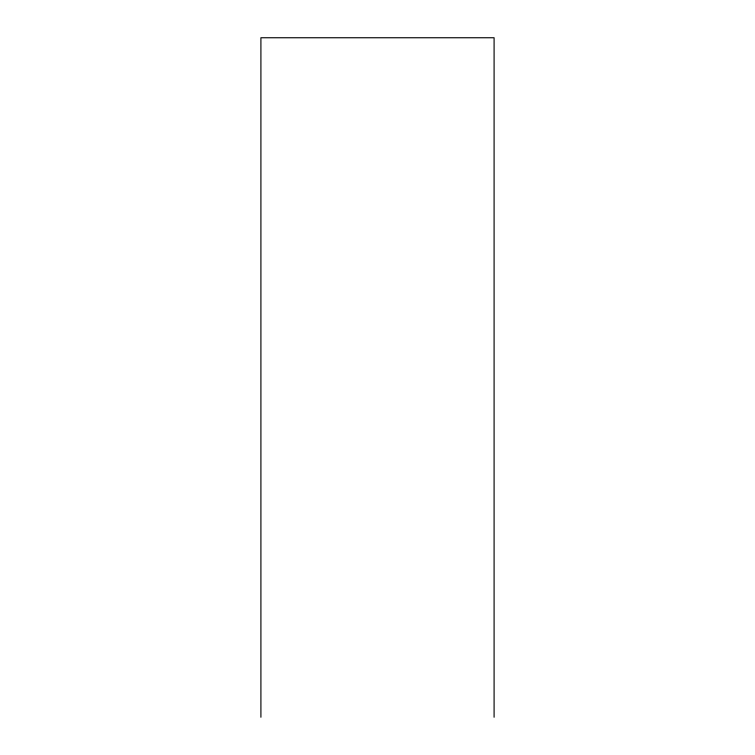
<?xml version="1.0" encoding="UTF-8"?>
<svg xmlns="http://www.w3.org/2000/svg" width="755" height="755" viewBox="0 0 755 755"><rect width="100%" height="100%" fill="white"/><g stroke="black" fill="none" stroke-linecap="round" stroke-linejoin="round"><path stroke-width="1.13" d="M494.091 717.25L494.091 37.75L260.909 37.75L260.909 717.25"/></g></svg>
